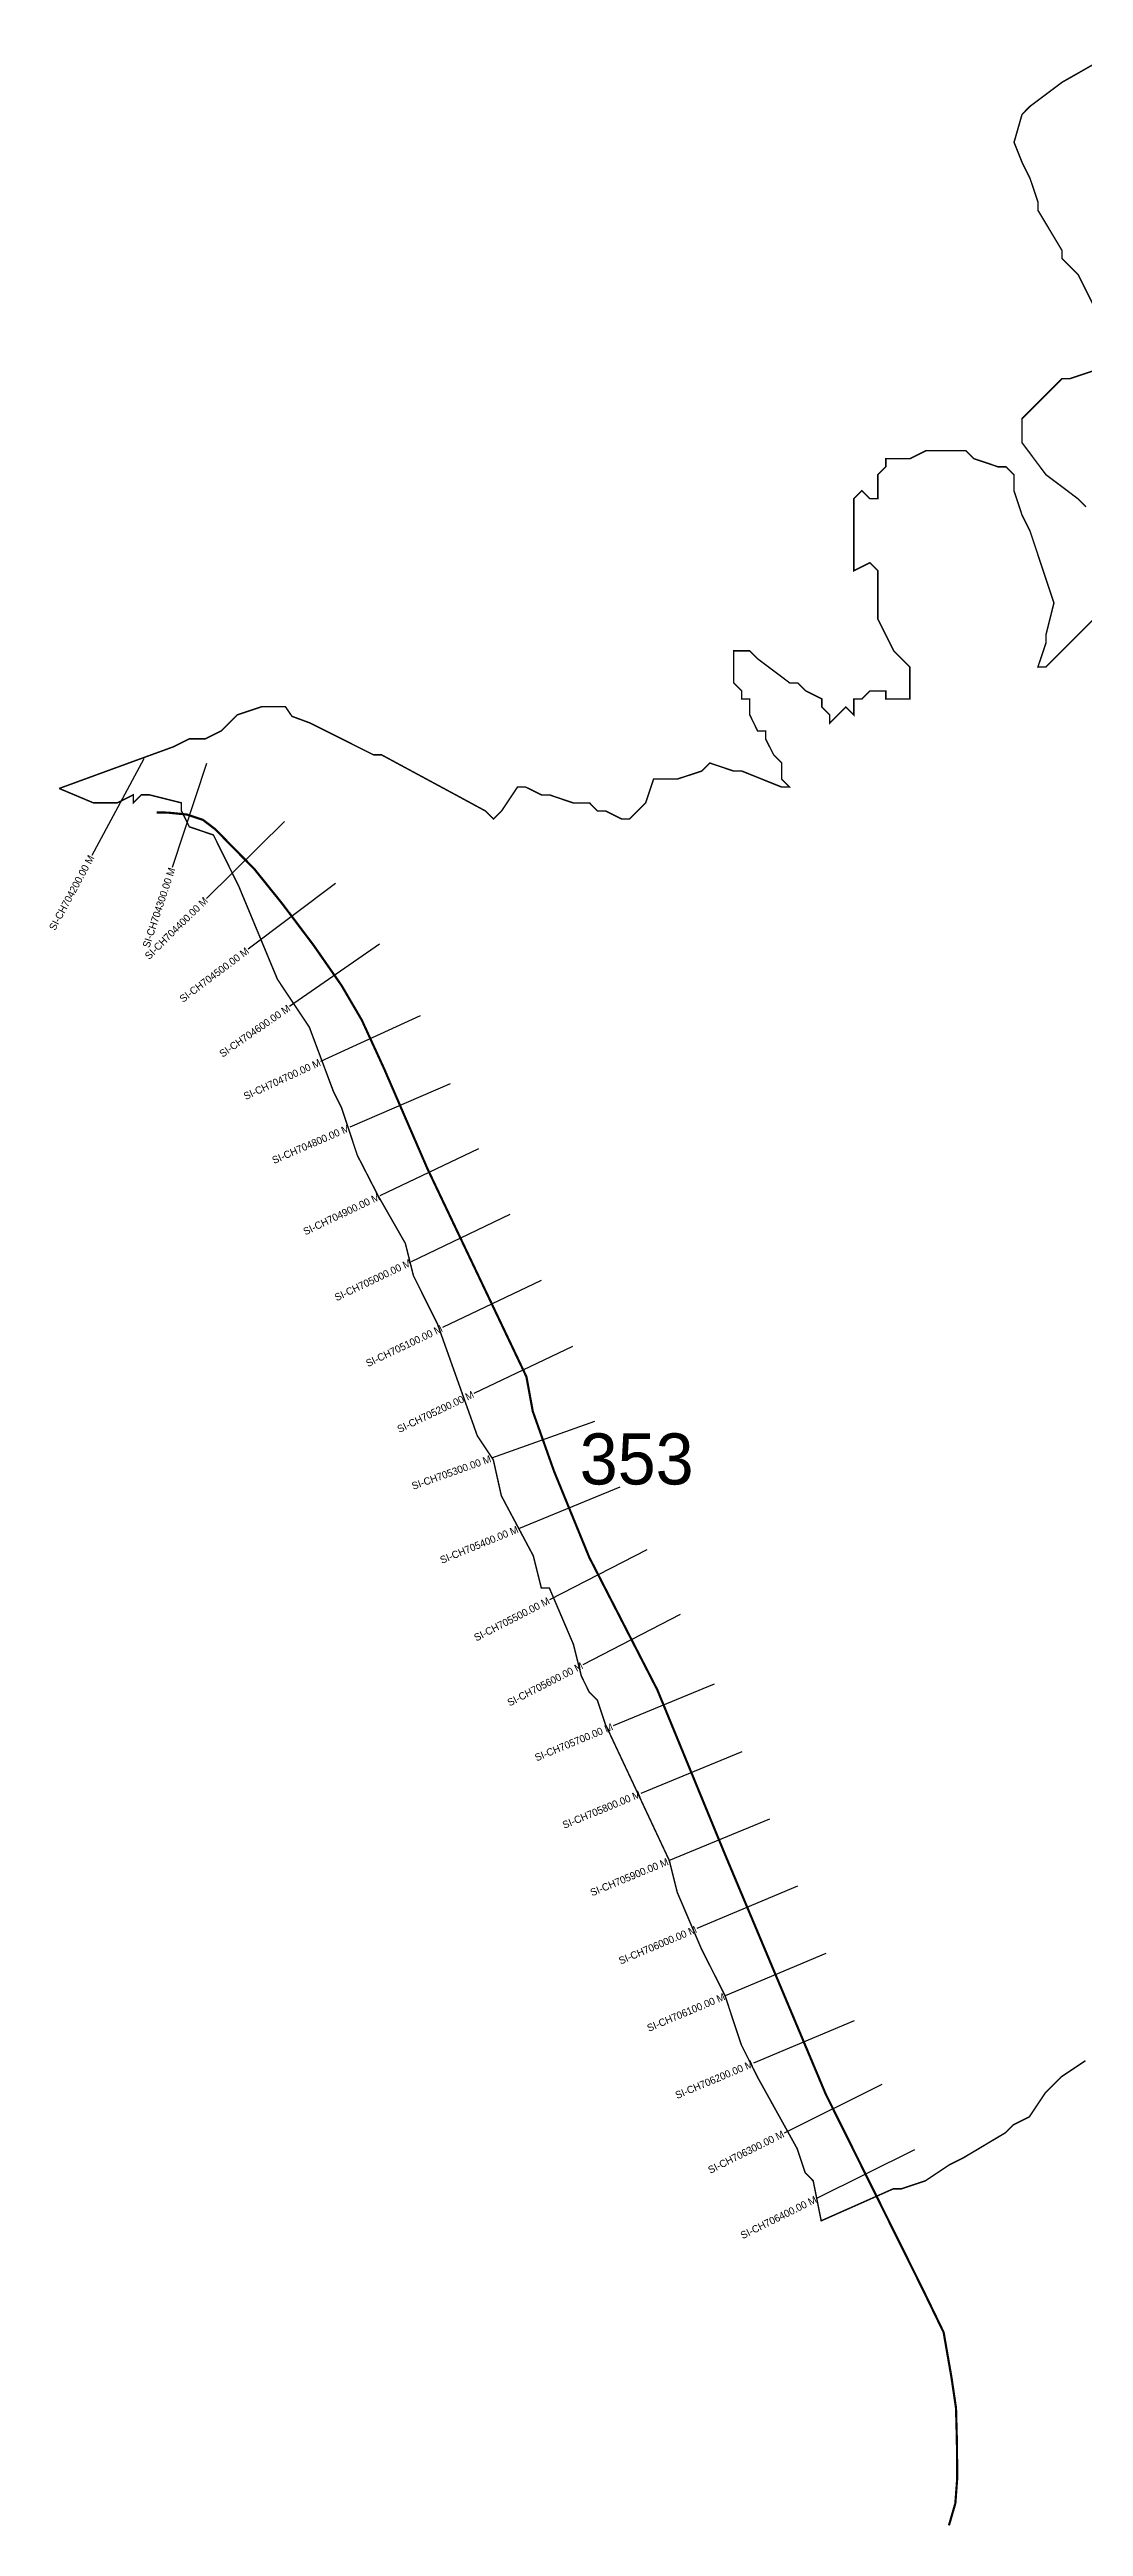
# Model space of a CAD drawing. Header units: metres. Extents: x 349977 to 353793, y 1754537 to 1757976.
# Drawn here: x 349977 to 351395, y 1754537 to 1757932 of the extents above; entities that cross this region are included whole.
import ezdxf
from ezdxf.enums import TextEntityAlignment as Align

# ---------------------------------------------------------------- set-up
doc = ezdxf.new("R2010")
doc.units = ezdxf.units.M
for name, color, linetype in [('CS', 134, 'Continuous'), ('CSMark', 6, 'Continuous'), ('NATURALLY PROTECTED', 3, 'Continuous')]:
    doc.layers.add(name, color=color, linetype=linetype)

msp = doc.modelspace()

# ---------------------------------------------------------------- linework, layer by layer
at = {"color": 6, "const_width": 2}
for points in [[(351310.7, 1757843), (351321.7, 1757854), (351365.6, 1757886.9), (351442.5, 1757930.7)], [(351411.1, 1757576.1), (351387.5, 1757623.4), (351365.5, 1757645.3), (351365.5, 1757656.3), (351332.6, 1757711.2), (351332.6, 1757722.2), (351328, 1757736.1), (351321.6, 1757755.1), (351310.7, 1757777.1), (351299.7, 1757804.6), (351310.7, 1757843)], [(351398.3, 1757305), (351387.4, 1757316), (351343.5, 1757349), (351310.6, 1757392.9), (351310.6, 1757425.8), (351365.5, 1757480.7), (351376.4, 1757480.7), (351442.3, 1757502.6)], [(349990.1, 1756919), (350068.4, 1756947.6), (350108.2, 1756962.1), (350146.7, 1756976.1), (350168.7, 1756987.1), (350190.7, 1756987.1), (350212.6, 1756998.1), (350224.6, 1757010.1), (350234.6, 1757020), (350267.5, 1757031), (350300.4, 1757031), (350309.3, 1757017.9), (350333.4, 1757009), (350421.2, 1756965.1), (350432.2, 1756965.1), (350541.6, 1756906.1), (350574.8, 1756888.1), (350585.8, 1756877.2), (350596.8, 1756888.1), (350618.8, 1756921.1), (350629.7, 1756921), (350651.7, 1756910.1), (350662.7, 1756910.1), (350684.2, 1756902.9), (350695.6, 1756899.1), (350717.6, 1756899.1), (350728.5, 1756888.1), (350739.5, 1756888.1), (350761.5, 1756877.1), (350772.4, 1756877.1), (350794.4, 1756899.1), (350805.4, 1756932), (350838.3, 1756932), (350871.3, 1756942.9), (350882.3, 1756953.9), (350915.2, 1756942.9), (350926.2, 1756942.9), (350981, 1756920.9), (350992, 1756920.9), (350981, 1756931.9), (350981.1, 1756953.9), (350970.1, 1756964.9), (350959.1, 1756986.8), (350959.1, 1756997.8), (350948.1, 1756997.8), (350937.2, 1757019.8), (350937.2, 1757041.7), (350926.2, 1757041.7), (350926.2, 1757052.7), (350915.2, 1757063.7), (350915.2, 1757107.6), (350937.2, 1757107.6), (350948.2, 1757096.6), (350992.1, 1757063.6), (351003.1, 1757063.6), (351014, 1757052.7), (351036, 1757041.7), (351036, 1757030.7), (351046.9, 1757019.7), (351046.9, 1757008.7), (351060.8, 1757022.6), (351068.9, 1757030.7), (351079.9, 1757019.7), (351079.9, 1757041.7), (351090.9, 1757041.7), (351101.8, 1757052.6), (351123.8, 1757052.6), (351123.8, 1757041.7), (351145.7, 1757041.7), (351156.7, 1757041.6), (351156.8, 1757085.5), (351134.8, 1757107.5), (351112.8, 1757151.4), (351112.9, 1757217.3), (351101.9, 1757228.3), (351079.9, 1757217.3), (351080, 1757316.1), (351091, 1757327.1), (351101.9, 1757316.1), (351112.9, 1757316.1), (351112.9, 1757349), (351123.9, 1757360), (351123.9, 1757371), (351156.9, 1757371), (351178.8, 1757381.9), (351233.7, 1757381.9), (351244.7, 1757371), (351277.6, 1757359.9), (351288.6, 1757359.9), (351299.6, 1757349), (351299.6, 1757327), (351310.5, 1757294.1), (351321.5, 1757272.1), (351354.4, 1757173.3), (351343.4, 1757129.4), (351343.4, 1757118.4), (351332.4, 1757085.5), (351343.4, 1757085.5), (351381.8, 1757123.9), (351420.3, 1757162.3)], [(351397.6, 1755175.3), (351364.6, 1755153.3), (351342.7, 1755131.4), (351324.5, 1755104.2), (351320.7, 1755098.4), (351298.8, 1755087.5), (351287.7, 1755076.5), (351230.6, 1755042.5), (351210.9, 1755032.6), (351178, 1755010.7), (351145, 1754999.7), (351134, 1754999.7), (351035.2, 1754955.9), (351024.2, 1755010.7), (351013.3, 1755021.7), (351002.3, 1755054.7), (350947.5, 1755153.5), (350925.5, 1755197.4), (350903.4, 1755264.2), (350870.7, 1755329.1), (350859.6, 1755355), (350837.8, 1755406), (350826.8, 1755449.9), (350785.4, 1755538.1), (350739.1, 1755636.6), (350728.1, 1755669.5), (350717.1, 1755680.5), (350706.2, 1755702.5), (350695.2, 1755746.4), (350662.3, 1755823.3), (350651.3, 1755823.3), (350640.4, 1755867.2), (350604.4, 1755934.7), (350596.5, 1755949.7), (350585.5, 1755998.9), (350563.5, 1756031.9), (350529.5, 1756127.2), (350508.7, 1756185.6), (350475.8, 1756251.5), (350464.9, 1756295.4), (350427.6, 1756360.6), (350399, 1756416.2), (350382.6, 1756465.4), (350377.1, 1756482), (350366.1, 1756504), (350333.2, 1756591.8), (350289.3, 1756657.7), (350253.2, 1756744.6), (350236.3, 1756785.2), (350201.6, 1756855.3), (350168.6, 1756866.4), (350157.7, 1756888.3), (350157.7, 1756899.3), (350113.8, 1756910.3), (350102.8, 1756910.3), (350091.8, 1756899.3), (350091.8, 1756910.3), (350069.9, 1756899.3), (350036.9, 1756899.3), (349990.1, 1756919)]]:
    msp.add_lwpolyline(points, dxfattribs=at)
at = {"layer": 'CS'}
for p, q in [((350106, 1756959.4), (350034.8, 1756827.3)), ((350106, 1756959.4), (350034.8, 1756827.3)), ((350192.2, 1756953.4), (350145.1, 1756810.9)), ((350192.2, 1756953.4), (350145.1, 1756810.9)), ((350299, 1756873.6), (350192.2, 1756768.3)), ((350299, 1756873.6), (350192.2, 1756768.3)), ((350369, 1756788.9), (350249.2, 1756698.6)), ((350369, 1756788.9), (350249.2, 1756698.6)), ((350429.3, 1756705.6), (350306.1, 1756620)), ((350429.3, 1756705.6), (350306.1, 1756620)), ((350485, 1756607.2), (350348.7, 1756544.6)), ((350485, 1756607.2), (350348.7, 1756544.6)), ((350526.3, 1756514.4), (350388.7, 1756454.7)), ((350526.3, 1756514.4), (350388.7, 1756454.7)), ((350565.2, 1756425.1), (350429.8, 1756360.6)), ((350565.2, 1756425.1), (350429.8, 1756360.6)), ((350608.2, 1756334.9), (350472.8, 1756270.3)), ((350608.2, 1756334.9), (350472.8, 1756270.3)), ((350651.2, 1756244.6), (350515.8, 1756180.1)), ((350651.2, 1756244.6), (350515.8, 1756180.1)), ((350694.2, 1756154.3), (350558.8, 1756089.8)), ((350694.2, 1756154.3), (350558.8, 1756089.8)), ((350724.2, 1756051.4), (350582.9, 1756001.1)), ((350724.2, 1756051.4), (350582.9, 1756001.1)), ((350758.8, 1755961.3), (350619.9, 1755904.5)), ((350758.8, 1755961.3), (350619.9, 1755904.5)), ((350796, 1755875.6), (350662.6, 1755807)), ((350796, 1755875.6), (350662.6, 1755807)), ((350841.8, 1755786.7), (350708.4, 1755718.1)), ((350841.8, 1755786.7), (350708.4, 1755718.1)), ((350888.4, 1755691.2), (350749.7, 1755634.1)), ((350888.4, 1755691.2), (350749.7, 1755634.1)), ((350926.5, 1755598.7), (350787.8, 1755541.7)), ((350926.5, 1755598.7), (350787.8, 1755541.7)), ((350964.5, 1755506.3), (350825.8, 1755449.2)), ((350964.5, 1755506.3), (350825.8, 1755449.2)), ((351002.9, 1755414.5), (350864.7, 1755356.4)), ((351002.9, 1755414.5), (350864.7, 1755356.4)), ((351041.7, 1755322.4), (350903.4, 1755264.2)), ((351041.7, 1755322.4), (350903.4, 1755264.2)), ((351080.4, 1755230.2), (350942.2, 1755172)), ((351080.4, 1755230.2), (350942.2, 1755172)), ((351118.5, 1755142.9), (350984.2, 1755076.1)), ((351118.5, 1755142.9), (350984.2, 1755076.1)), ((351163.1, 1755053.4), (351028.8, 1754986.6)), ((351163.1, 1755053.4), (351028.8, 1754986.6))]:
    msp.add_line(p, q, dxfattribs=at)
at = {"layer": 'NATURALLY PROTECTED', "const_width": 3, "flags": 128}
msp.add_lwpolyline([(350123.6, 1756886.1), (350139, 1756885.9), (350165.1, 1756883.3), (350187.2, 1756876), (350204.3, 1756863), (350218.4, 1756848.6), (350224.3, 1756842.5), (350257.5, 1756808.9), (350296.3, 1756760.7), (350339.2, 1756703.8), (350377.4, 1756648.9), (350405.2, 1756601.4), (350435.6, 1756535.2), (350495, 1756398.2), (350609.3, 1756158.2), (350630.9, 1756112.8), (350639.6, 1756065.4), (350668.9, 1755982.9), (350717.1, 1755865.2), (350810.5, 1755683.5), (350903, 1755458.7), (351041.4, 1755129.6), (351174.5, 1754862), (351203.1, 1754803.1), (351213.8, 1754741.7), (351220.1, 1754699.3), (351221.3, 1754654), (351221.8, 1754603.9), (351219.2, 1754568.7), (351210.4, 1754538.5)], dxfattribs=at)

# ---------------------------------------------------------------- texts
at = {"insert": (350704, 1756035.1), "char_height": 70, "attachment_point": 1}
msp.add_mtext_dynamic_manual_height_columns('353', width=95.172, gutter_width=1, heights=[0], dxfattribs=at)
at = {"layer": 'CSMark'}
for s, rotation, p in [('SI-CH704200.00 M', 61.6664, (350034.3, 1756826.5)), ('SI-CH704200.00 M', 61.6664, (350034.3, 1756826.5)), ('SI-CH704300.00 M', 71.7175, (350144.8, 1756810)), ('SI-CH704300.00 M', 71.7175, (350144.8, 1756810)), ('SI-CH704400.00 M', 44.5748, (350191.5, 1756767.6)), ('SI-CH704400.00 M', 44.5748, (350191.5, 1756767.6)), ('SI-CH704500.00 M', 36.9957, (350248.4, 1756698)), ('SI-CH704500.00 M', 36.9957, (350248.4, 1756698)), ('SI-CH704600.00 M', 34.8172, (350305.3, 1756619.4)), ('SI-CH704600.00 M', 34.8172, (350305.3, 1756619.4)), ('SI-CH704700.00 M', 24.6594, (350347.8, 1756544.2)), ('SI-CH704700.00 M', 24.6594, (350347.8, 1756544.2)), ('SI-CH704800.00 M', 23.4239, (350387.8, 1756454.3)), ('SI-CH704800.00 M', 23.4239, (350387.8, 1756454.3)), ('SI-CH704900.00 M', 25.4779, (350428.9, 1756360.2)), ('SI-CH704900.00 M', 25.4779, (350428.9, 1756360.2)), ('SI-CH705000.00 M', 25.4779, (350471.9, 1756269.9)), ('SI-CH705000.00 M', 25.4779, (350471.9, 1756269.9)), ('SI-CH705100.00 M', 25.4779, (350514.9, 1756179.6)), ('SI-CH705100.00 M', 25.4779, (350514.9, 1756179.6)), ('SI-CH705200.00 M', 25.4779, (350557.9, 1756089.4)), ('SI-CH705200.00 M', 25.4779, (350557.9, 1756089.4)), ('SI-CH705300.00 M', 19.581, (350581.9, 1756000.8)), ('SI-CH705300.00 M', 19.581, (350581.9, 1756000.8)), ('SI-CH705400.00 M', 22.2322, (350619, 1755904.2)), ('SI-CH705400.00 M', 22.2322, (350619, 1755904.2)), ('SI-CH705500.00 M', 27.2145, (350661.7, 1755806.6)), ('SI-CH705500.00 M', 27.2145, (350661.7, 1755806.6)), ('SI-CH705600.00 M', 27.2145, (350707.5, 1755717.6)), ('SI-CH705600.00 M', 27.2145, (350707.5, 1755717.6)), ('SI-CH705700.00 M', 22.3741, (350748.8, 1755633.7)), ('SI-CH705700.00 M', 22.3741, (350748.8, 1755633.7)), ('SI-CH705800.00 M', 22.3741, (350786.8, 1755541.3)), ('SI-CH705800.00 M', 22.3741, (350786.8, 1755541.3)), ('SI-CH705900.00 M', 22.3741, (350824.9, 1755448.8)), ('SI-CH705900.00 M', 22.3741, (350824.9, 1755448.8)), ('SI-CH706000.00 M', 22.801, (350863.7, 1755356)), ('SI-CH706000.00 M', 22.801, (350863.7, 1755356)), ('SI-CH706100.00 M', 22.801, (350902.5, 1755263.8)), ('SI-CH706100.00 M', 22.801, (350902.5, 1755263.8)), ('SI-CH706200.00 M', 22.801, (350941.2, 1755171.7)), ('SI-CH706200.00 M', 22.801, (350941.2, 1755171.7)), ('SI-CH706300.00 M', 26.4536, (350983.3, 1755075.7)), ('SI-CH706300.00 M', 26.4536, (350983.3, 1755075.7)), ('SI-CH706400.00 M', 26.4536, (351027.9, 1754986.1)), ('SI-CH706400.00 M', 26.4536, (351027.9, 1754986.1))]:
    msp.add_text(s, height=10, rotation=rotation, dxfattribs=at).set_placement(p, align=Align.MIDDLE_RIGHT)

doc.saveas('drawing.dxf')
